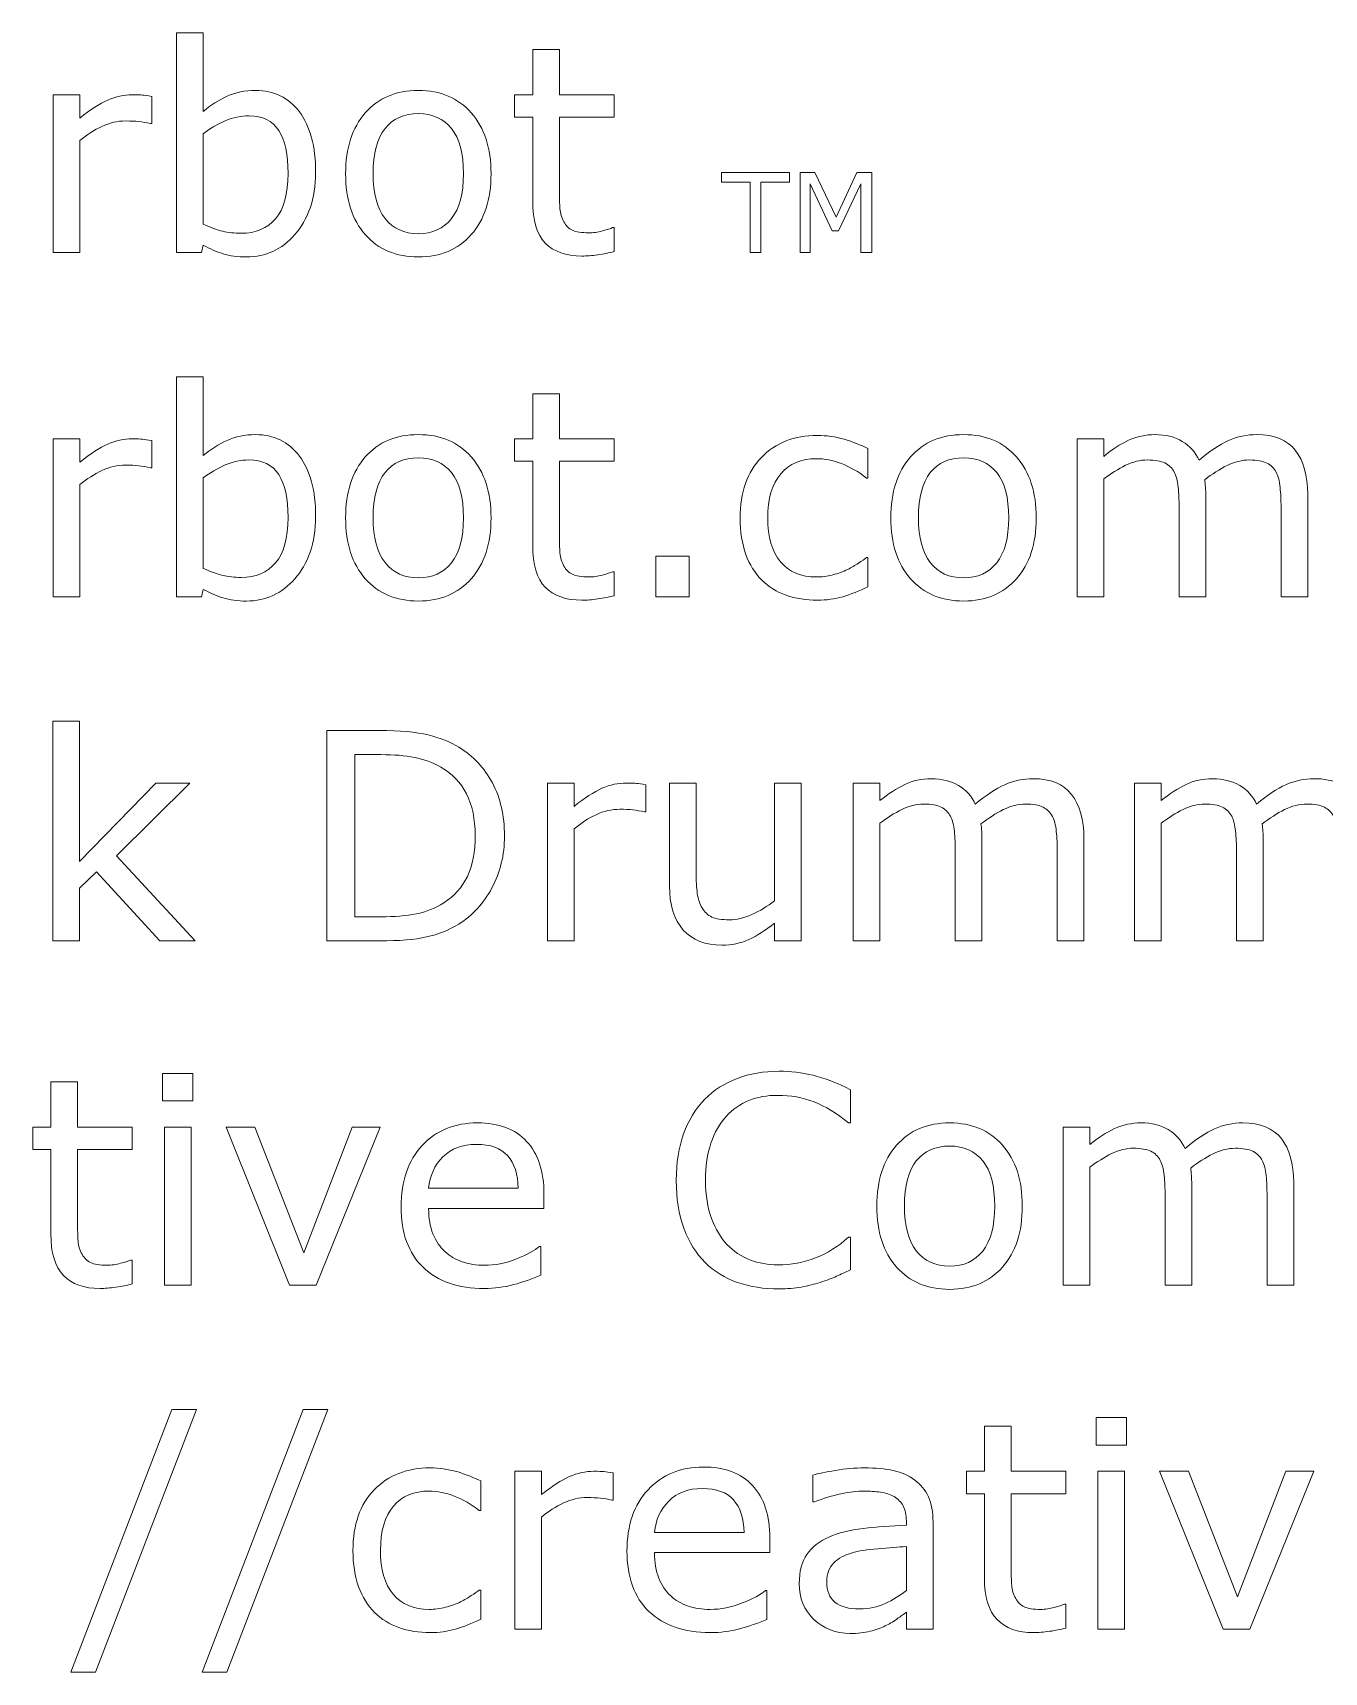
# Model space of a CAD drawing. Header units: inches. Extents: x -25 to 255, y 104 to 224.
# Drawn here: x -7.77 to 25.32, y 182.3 to 224.31 of the extents above; entities that cross this region are included whole.
import ezdxf

# ---------------------------------------------------------------- set-up
doc = ezdxf.new("R2010")
doc.units = ezdxf.units.IN
doc.header["$MEASUREMENT"] = 0

# ---------------------------------------------------------------- blocks, each defined once
blk = doc.blocks.new('block 28')
at = {"color": 7, "lineweight": 5}
for points in [[(11.62, 220.488), (10.887, 220.488), (10.887, 218.68), (10.611, 218.68), (10.611, 220.488), (9.878, 220.488), (9.878, 220.73), (11.62, 220.73), (11.62, 220.488)], [(13.723, 218.68), (13.447, 218.68), (13.447, 220.446), (12.876, 219.242), (12.713, 219.242), (12.146, 220.446), (12.146, 218.68), (11.893, 218.68), (11.893, 220.73), (12.264, 220.73), (12.811, 219.587), (13.341, 220.73), (13.723, 220.73), (13.723, 218.68)], [(9.049, 209.86), (8.189, 209.86), (8.189, 210.897), (9.049, 210.897), (9.049, 209.86)], [(-3.612, 201.041), (-4.514, 201.041), (-6.139, 202.809), (-6.578, 202.392), (-6.578, 201.041), (-7.261, 201.041), (-7.261, 206.674), (-6.578, 206.674), (-6.578, 203.076), (-4.621, 205.087), (-3.744, 205.087), (-5.63, 203.218), (-3.612, 201.041)], [(-3.672, 196.94), (-4.444, 196.94), (-4.444, 197.645), (-3.672, 197.645), (-3.672, 196.94)], [(-3.716, 192.221), (-4.4, 192.221), (-4.4, 196.267), (-3.716, 196.267), (-3.716, 192.221)], [(1.128, 196.267), (-0.509, 192.221), (-1.193, 192.221), (-2.819, 196.267), (-2.083, 196.267), (-0.828, 193.047), (0.414, 196.267), (1.128, 196.267)], [(-3.574, 189.035), (-6.166, 182.299), (-6.793, 182.299), (-4.21, 189.035), (-3.574, 189.035)], [(-0.209, 189.035), (-2.803, 182.299), (-3.428, 182.299), (-0.846, 189.035), (-0.209, 189.035)], [(20.249, 188.12), (19.478, 188.12), (19.478, 188.826), (20.249, 188.826), (20.249, 188.12)], [(20.205, 183.402), (19.522, 183.402), (19.522, 187.448), (20.205, 187.448), (20.205, 183.402)], [(25.049, 187.448), (23.413, 183.402), (22.728, 183.402), (21.102, 187.448), (21.839, 187.448), (23.094, 184.228), (24.336, 187.448), (25.049, 187.448)]]:
    blk.add_lwpolyline(points, dxfattribs=at)
for points, knots in [([(-0.525, 220.733), (-0.525, 220.396), (-0.572, 220.091), (-0.667, 219.821), (-0.763, 219.551), (-0.891, 219.324), (-1.053, 219.141), (-1.224, 218.951), (-1.412, 218.807), (-1.617, 218.712), (-1.823, 218.617), (-2.048, 218.569), (-2.294, 218.569), (-2.524, 218.569), (-2.724, 218.597), (-2.895, 218.651), (-3.066, 218.705), (-3.235, 218.778), (-3.402, 218.87), (-3.402, 218.87), (-3.445, 218.68), (-3.445, 218.68), (-3.445, 218.68), (-4.086, 218.68), (-4.086, 218.68), (-4.086, 218.68), (-4.086, 224.313), (-4.086, 224.313), (-4.086, 224.313), (-3.402, 224.313), (-3.402, 224.313), (-3.402, 224.313), (-3.402, 222.3), (-3.402, 222.3), (-3.211, 222.457), (-3.009, 222.585), (-2.794, 222.686), (-2.579, 222.786), (-2.337, 222.836), (-2.07, 222.836), (-1.592, 222.836), (-1.215, 222.652), (-0.939, 222.286), (-0.662, 221.919), (-0.525, 221.402), (-0.525, 220.733)], [0, 0, 0, 0, 1, 1, 1, 2, 2, 2, 3, 3, 3, 4, 4, 4, 5, 5, 5, 6, 6, 6, 7, 7, 7, 8, 8, 8, 9, 9, 9, 10, 10, 10, 11, 11, 11, 12, 12, 12, 13, 13, 13, 14, 14, 14, 15, 15, 15, 15]), ([(7.121, 218.707), (6.994, 218.673), (6.854, 218.646), (6.704, 218.624), (6.553, 218.602), (6.419, 218.591), (6.3, 218.591), (5.888, 218.591), (5.575, 218.703), (5.36, 218.925), (5.145, 219.148), (5.038, 219.505), (5.038, 219.996), (5.038, 219.996), (5.038, 222.152), (5.038, 222.152), (5.038, 222.152), (4.575, 222.152), (4.575, 222.152), (4.575, 222.152), (4.575, 222.726), (4.575, 222.726), (4.575, 222.726), (5.038, 222.726), (5.038, 222.726), (5.038, 222.726), (5.038, 223.883), (5.038, 223.883), (5.038, 223.883), (5.721, 223.883), (5.721, 223.883), (5.721, 223.883), (5.721, 222.726), (5.721, 222.726), (5.721, 222.726), (7.121, 222.726), (7.121, 222.726), (7.121, 222.726), (7.121, 222.152), (7.121, 222.152), (7.121, 222.152), (5.721, 222.152), (5.721, 222.152), (5.721, 222.152), (5.721, 220.303), (5.721, 220.303), (5.721, 220.089), (5.726, 219.923), (5.736, 219.803), (5.745, 219.683), (5.779, 219.571), (5.837, 219.467), (5.889, 219.37), (5.962, 219.299), (6.055, 219.254), (6.148, 219.209), (6.289, 219.187), (6.479, 219.187), (6.589, 219.187), (6.705, 219.203), (6.826, 219.236), (6.946, 219.269), (7.032, 219.297), (7.086, 219.319), (7.086, 219.319), (7.121, 219.319), (7.121, 219.319), (7.121, 219.319), (7.121, 218.707), (7.121, 218.707)], [0, 0, 0, 0, 1, 1, 1, 2, 2, 2, 3, 3, 3, 4, 4, 4, 5, 5, 5, 6, 6, 6, 7, 7, 7, 8, 8, 8, 9, 9, 9, 10, 10, 10, 11, 11, 11, 12, 12, 12, 13, 13, 13, 14, 14, 14, 15, 15, 15, 16, 16, 16, 17, 17, 17, 18, 18, 18, 19, 19, 19, 20, 20, 20, 21, 21, 21, 22, 22, 22, 23, 23, 23, 23]), ([(-4.722, 221.987), (-4.722, 221.987), (-4.759, 221.987), (-4.759, 221.987), (-4.86, 222.01), (-4.958, 222.027), (-5.054, 222.038), (-5.149, 222.048), (-5.261, 222.053), (-5.391, 222.053), (-5.601, 222.053), (-5.804, 222.007), (-5.999, 221.914), (-6.195, 221.821), (-6.383, 221.7), (-6.563, 221.553), (-6.563, 221.553), (-6.563, 218.68), (-6.563, 218.68), (-6.563, 218.68), (-7.247, 218.68), (-7.247, 218.68), (-7.247, 218.68), (-7.247, 222.726), (-7.247, 222.726), (-7.247, 222.726), (-6.563, 222.726), (-6.563, 222.726), (-6.563, 222.726), (-6.563, 222.128), (-6.563, 222.128), (-6.293, 222.345), (-6.055, 222.499), (-5.849, 222.59), (-5.643, 222.68), (-5.433, 222.726), (-5.218, 222.726), (-5.1, 222.726), (-5.014, 222.722), (-4.961, 222.716), (-4.908, 222.71), (-4.828, 222.699), (-4.722, 222.683), (-4.722, 222.683), (-4.722, 221.987), (-4.722, 221.987)], [0, 0, 0, 0, 1, 1, 1, 2, 2, 2, 3, 3, 3, 4, 4, 4, 5, 5, 5, 6, 6, 6, 7, 7, 7, 8, 8, 8, 9, 9, 9, 10, 10, 10, 11, 11, 11, 12, 12, 12, 13, 13, 13, 14, 14, 14, 15, 15, 15, 15]), ([(3.97, 220.701), (3.97, 220.042), (3.801, 219.522), (3.464, 219.141), (3.126, 218.76), (2.675, 218.569), (2.109, 218.569), (1.538, 218.569), (1.084, 218.76), (0.748, 219.141), (0.412, 219.522), (0.244, 220.042), (0.244, 220.701), (0.244, 221.36), (0.412, 221.88), (0.748, 222.262), (1.084, 222.645), (1.538, 222.836), (2.109, 222.836), (2.675, 222.836), (3.126, 222.645), (3.464, 222.262), (3.801, 221.88), (3.97, 221.36), (3.97, 220.701)], [0, 0, 0, 0, 1, 1, 1, 2, 2, 2, 3, 3, 3, 4, 4, 4, 5, 5, 5, 6, 6, 6, 7, 7, 7, 8, 8, 8, 8]), ([(-1.23, 220.711), (-1.23, 221.194), (-1.309, 221.561), (-1.469, 221.811), (-1.628, 222.06), (-1.884, 222.185), (-2.238, 222.185), (-2.436, 222.185), (-2.636, 222.142), (-2.838, 222.057), (-3.04, 221.971), (-3.228, 221.861), (-3.402, 221.725), (-3.402, 221.725), (-3.402, 219.408), (-3.402, 219.408), (-3.209, 219.321), (-3.044, 219.26), (-2.905, 219.226), (-2.767, 219.193), (-2.609, 219.176), (-2.433, 219.176), (-2.058, 219.176), (-1.763, 219.299), (-1.55, 219.547), (-1.336, 219.794), (-1.23, 220.183), (-1.23, 220.711)], [0, 0, 0, 0, 1, 1, 1, 2, 2, 2, 3, 3, 3, 4, 4, 4, 5, 5, 5, 6, 6, 6, 7, 7, 7, 8, 8, 8, 9, 9, 9, 9]), ([(3.264, 220.701), (3.264, 221.221), (3.162, 221.608), (2.958, 221.861), (2.754, 222.114), (2.471, 222.241), (2.109, 222.241), (1.741, 222.241), (1.456, 222.114), (1.254, 221.861), (1.05, 221.608), (0.949, 221.221), (0.949, 220.701), (0.949, 220.197), (1.051, 219.815), (1.255, 219.555), (1.459, 219.295), (1.744, 219.165), (2.109, 219.165), (2.468, 219.165), (2.752, 219.294), (2.957, 219.552), (3.162, 219.809), (3.264, 220.192), (3.264, 220.701)], [0, 0, 0, 0, 1, 1, 1, 2, 2, 2, 3, 3, 3, 4, 4, 4, 5, 5, 5, 6, 6, 6, 7, 7, 7, 8, 8, 8, 8]), ([(-0.525, 211.914), (-0.525, 211.576), (-0.572, 211.272), (-0.667, 211.002), (-0.763, 210.732), (-0.891, 210.505), (-1.053, 210.322), (-1.224, 210.131), (-1.412, 209.988), (-1.617, 209.893), (-1.823, 209.798), (-2.048, 209.75), (-2.294, 209.75), (-2.524, 209.75), (-2.724, 209.777), (-2.895, 209.832), (-3.066, 209.886), (-3.235, 209.959), (-3.402, 210.05), (-3.402, 210.05), (-3.445, 209.86), (-3.445, 209.86), (-3.445, 209.86), (-4.086, 209.86), (-4.086, 209.86), (-4.086, 209.86), (-4.086, 215.494), (-4.086, 215.494), (-4.086, 215.494), (-3.402, 215.494), (-3.402, 215.494), (-3.402, 215.494), (-3.402, 213.481), (-3.402, 213.481), (-3.211, 213.638), (-3.009, 213.766), (-2.794, 213.866), (-2.579, 213.966), (-2.337, 214.016), (-2.07, 214.016), (-1.592, 214.016), (-1.215, 213.833), (-0.939, 213.466), (-0.662, 213.1), (-0.525, 212.582), (-0.525, 211.914)], [0, 0, 0, 0, 1, 1, 1, 2, 2, 2, 3, 3, 3, 4, 4, 4, 5, 5, 5, 6, 6, 6, 7, 7, 7, 8, 8, 8, 9, 9, 9, 10, 10, 10, 11, 11, 11, 12, 12, 12, 13, 13, 13, 14, 14, 14, 15, 15, 15, 15]), ([(7.121, 209.888), (6.994, 209.854), (6.854, 209.826), (6.704, 209.805), (6.553, 209.783), (6.419, 209.772), (6.3, 209.772), (5.888, 209.772), (5.575, 209.883), (5.36, 210.106), (5.145, 210.328), (5.038, 210.685), (5.038, 211.177), (5.038, 211.177), (5.038, 213.333), (5.038, 213.333), (5.038, 213.333), (4.575, 213.333), (4.575, 213.333), (4.575, 213.333), (4.575, 213.906), (4.575, 213.906), (4.575, 213.906), (5.038, 213.906), (5.038, 213.906), (5.038, 213.906), (5.038, 215.064), (5.038, 215.064), (5.038, 215.064), (5.721, 215.064), (5.721, 215.064), (5.721, 215.064), (5.721, 213.906), (5.721, 213.906), (5.721, 213.906), (7.121, 213.906), (7.121, 213.906), (7.121, 213.906), (7.121, 213.333), (7.121, 213.333), (7.121, 213.333), (5.721, 213.333), (5.721, 213.333), (5.721, 213.333), (5.721, 211.483), (5.721, 211.483), (5.721, 211.27), (5.726, 211.103), (5.736, 210.983), (5.745, 210.863), (5.779, 210.751), (5.837, 210.647), (5.889, 210.55), (5.962, 210.479), (6.055, 210.435), (6.148, 210.39), (6.289, 210.367), (6.479, 210.367), (6.589, 210.367), (6.705, 210.384), (6.826, 210.417), (6.946, 210.45), (7.032, 210.478), (7.086, 210.5), (7.086, 210.5), (7.121, 210.5), (7.121, 210.5), (7.121, 210.5), (7.121, 209.888), (7.121, 209.888)], [0, 0, 0, 0, 1, 1, 1, 2, 2, 2, 3, 3, 3, 4, 4, 4, 5, 5, 5, 6, 6, 6, 7, 7, 7, 8, 8, 8, 9, 9, 9, 10, 10, 10, 11, 11, 11, 12, 12, 12, 13, 13, 13, 14, 14, 14, 15, 15, 15, 16, 16, 16, 17, 17, 17, 18, 18, 18, 19, 19, 19, 20, 20, 20, 21, 21, 21, 22, 22, 22, 23, 23, 23, 23]), ([(-4.722, 213.168), (-4.722, 213.168), (-4.759, 213.168), (-4.759, 213.168), (-4.86, 213.191), (-4.958, 213.207), (-5.054, 213.218), (-5.149, 213.229), (-5.261, 213.234), (-5.391, 213.234), (-5.601, 213.234), (-5.804, 213.187), (-5.999, 213.094), (-6.195, 213.001), (-6.383, 212.881), (-6.563, 212.734), (-6.563, 212.734), (-6.563, 209.86), (-6.563, 209.86), (-6.563, 209.86), (-7.247, 209.86), (-7.247, 209.86), (-7.247, 209.86), (-7.247, 213.906), (-7.247, 213.906), (-7.247, 213.906), (-6.563, 213.906), (-6.563, 213.906), (-6.563, 213.906), (-6.563, 213.308), (-6.563, 213.308), (-6.293, 213.526), (-6.055, 213.68), (-5.849, 213.77), (-5.643, 213.861), (-5.433, 213.906), (-5.218, 213.906), (-5.1, 213.906), (-5.014, 213.903), (-4.961, 213.897), (-4.908, 213.891), (-4.828, 213.88), (-4.722, 213.863), (-4.722, 213.863), (-4.722, 213.168), (-4.722, 213.168)], [0, 0, 0, 0, 1, 1, 1, 2, 2, 2, 3, 3, 3, 4, 4, 4, 5, 5, 5, 6, 6, 6, 7, 7, 7, 8, 8, 8, 9, 9, 9, 10, 10, 10, 11, 11, 11, 12, 12, 12, 13, 13, 13, 14, 14, 14, 15, 15, 15, 15]), ([(3.97, 211.881), (3.97, 211.223), (3.801, 210.703), (3.464, 210.322), (3.126, 209.941), (2.675, 209.75), (2.109, 209.75), (1.538, 209.75), (1.084, 209.941), (0.748, 210.322), (0.412, 210.703), (0.244, 211.223), (0.244, 211.881), (0.244, 212.54), (0.412, 213.06), (0.748, 213.443), (1.084, 213.825), (1.538, 214.016), (2.109, 214.016), (2.675, 214.016), (3.126, 213.825), (3.464, 213.443), (3.801, 213.06), (3.97, 212.54), (3.97, 211.881)], [0, 0, 0, 0, 1, 1, 1, 2, 2, 2, 3, 3, 3, 4, 4, 4, 5, 5, 5, 6, 6, 6, 7, 7, 7, 8, 8, 8, 8]), ([(13.628, 210.116), (13.402, 210.007), (13.187, 209.923), (12.984, 209.862), (12.78, 209.802), (12.563, 209.772), (12.334, 209.772), (12.043, 209.772), (11.776, 209.815), (11.532, 209.901), (11.289, 209.986), (11.08, 210.116), (10.908, 210.289), (10.731, 210.462), (10.595, 210.682), (10.499, 210.947), (10.402, 211.212), (10.354, 211.522), (10.354, 211.876), (10.354, 212.536), (10.535, 213.054), (10.898, 213.43), (11.261, 213.806), (11.74, 213.994), (12.334, 213.994), (12.566, 213.994), (12.793, 213.962), (13.016, 213.897), (13.239, 213.831), (13.443, 213.752), (13.628, 213.658), (13.628, 213.658), (13.628, 212.903), (13.628, 212.903), (13.628, 212.903), (13.593, 212.903), (13.593, 212.903), (13.385, 213.062), (13.172, 213.185), (12.951, 213.271), (12.731, 213.356), (12.516, 213.399), (12.306, 213.399), (11.921, 213.399), (11.617, 213.27), (11.394, 213.012), (11.171, 212.754), (11.06, 212.375), (11.06, 211.876), (11.06, 211.391), (11.169, 211.018), (11.387, 210.758), (11.605, 210.498), (11.911, 210.367), (12.306, 210.367), (12.443, 210.367), (12.583, 210.385), (12.725, 210.421), (12.867, 210.457), (12.995, 210.503), (13.108, 210.56), (13.207, 210.61), (13.3, 210.663), (13.387, 210.719), (13.473, 210.775), (13.542, 210.823), (13.593, 210.863), (13.593, 210.863), (13.628, 210.863), (13.628, 210.863), (13.628, 210.863), (13.628, 210.116), (13.628, 210.116)], [0, 0, 0, 0, 1, 1, 1, 2, 2, 2, 3, 3, 3, 4, 4, 4, 5, 5, 5, 6, 6, 6, 7, 7, 7, 8, 8, 8, 9, 9, 9, 10, 10, 10, 11, 11, 11, 12, 12, 12, 13, 13, 13, 14, 14, 14, 15, 15, 15, 16, 16, 16, 17, 17, 17, 18, 18, 18, 19, 19, 19, 20, 20, 20, 21, 21, 21, 22, 22, 22, 23, 23, 23, 24, 24, 24, 24]), ([(17.94, 211.881), (17.94, 211.223), (17.772, 210.703), (17.434, 210.322), (17.097, 209.941), (16.645, 209.75), (16.079, 209.75), (15.508, 209.75), (15.054, 209.941), (14.718, 210.322), (14.382, 210.703), (14.214, 211.223), (14.214, 211.881), (14.214, 212.54), (14.382, 213.06), (14.718, 213.443), (15.054, 213.825), (15.508, 214.016), (16.079, 214.016), (16.645, 214.016), (17.097, 213.825), (17.434, 213.443), (17.772, 213.06), (17.94, 212.54), (17.94, 211.881)], [0, 0, 0, 0, 1, 1, 1, 2, 2, 2, 3, 3, 3, 4, 4, 4, 5, 5, 5, 6, 6, 6, 7, 7, 7, 8, 8, 8, 8]), ([(24.895, 209.86), (24.895, 209.86), (24.212, 209.86), (24.212, 209.86), (24.212, 209.86), (24.212, 212.161), (24.212, 212.161), (24.212, 212.335), (24.204, 212.502), (24.188, 212.664), (24.173, 212.825), (24.139, 212.955), (24.088, 213.051), (24.033, 213.155), (23.953, 213.233), (23.849, 213.286), (23.746, 213.339), (23.596, 213.366), (23.401, 213.366), (23.21, 213.366), (23.019, 213.318), (22.829, 213.223), (22.638, 213.128), (22.447, 213.007), (22.257, 212.86), (22.264, 212.804), (22.27, 212.739), (22.275, 212.666), (22.28, 212.592), (22.283, 212.52), (22.283, 212.447), (22.283, 212.447), (22.283, 209.86), (22.283, 209.86), (22.283, 209.86), (21.599, 209.86), (21.599, 209.86), (21.599, 209.86), (21.599, 212.161), (21.599, 212.161), (21.599, 212.34), (21.591, 212.509), (21.575, 212.67), (21.56, 212.83), (21.527, 212.958), (21.476, 213.055), (21.42, 213.159), (21.341, 213.236), (21.237, 213.288), (21.133, 213.34), (20.983, 213.366), (20.788, 213.366), (20.602, 213.366), (20.416, 213.32), (20.229, 213.229), (20.042, 213.137), (19.855, 213.02), (19.67, 212.878), (19.67, 212.878), (19.67, 209.86), (19.67, 209.86), (19.67, 209.86), (18.986, 209.86), (18.986, 209.86), (18.986, 209.86), (18.986, 213.906), (18.986, 213.906), (18.986, 213.906), (19.67, 213.906), (19.67, 213.906), (19.67, 213.906), (19.67, 213.457), (19.67, 213.457), (19.882, 213.633), (20.094, 213.77), (20.306, 213.869), (20.517, 213.967), (20.742, 214.016), (20.981, 214.016), (21.257, 214.016), (21.49, 213.959), (21.682, 213.843), (21.875, 213.727), (22.018, 213.567), (22.112, 213.363), (22.387, 213.594), (22.639, 213.76), (22.865, 213.863), (23.093, 213.965), (23.335, 214.016), (23.594, 214.016), (24.038, 214.016), (24.366, 213.882), (24.578, 213.613), (24.789, 213.344), (24.895, 212.968), (24.895, 212.485), (24.895, 212.485), (24.895, 209.86), (24.895, 209.86)], [0, 0, 0, 0, 1, 1, 1, 2, 2, 2, 3, 3, 3, 4, 4, 4, 5, 5, 5, 6, 6, 6, 7, 7, 7, 8, 8, 8, 9, 9, 9, 10, 10, 10, 11, 11, 11, 12, 12, 12, 13, 13, 13, 14, 14, 14, 15, 15, 15, 16, 16, 16, 17, 17, 17, 18, 18, 18, 19, 19, 19, 20, 20, 20, 21, 21, 21, 22, 22, 22, 23, 23, 23, 24, 24, 24, 25, 25, 25, 26, 26, 26, 27, 27, 27, 28, 28, 28, 29, 29, 29, 30, 30, 30, 31, 31, 31, 32, 32, 32, 33, 33, 33, 33]), ([(-1.23, 211.892), (-1.23, 212.375), (-1.309, 212.741), (-1.469, 212.991), (-1.628, 213.241), (-1.884, 213.366), (-2.238, 213.366), (-2.436, 213.366), (-2.636, 213.323), (-2.838, 213.237), (-3.04, 213.151), (-3.228, 213.041), (-3.402, 212.906), (-3.402, 212.906), (-3.402, 210.588), (-3.402, 210.588), (-3.209, 210.501), (-3.044, 210.441), (-2.905, 210.407), (-2.767, 210.373), (-2.609, 210.356), (-2.433, 210.356), (-2.058, 210.356), (-1.763, 210.48), (-1.55, 210.727), (-1.336, 210.975), (-1.23, 211.363), (-1.23, 211.892)], [0, 0, 0, 0, 1, 1, 1, 2, 2, 2, 3, 3, 3, 4, 4, 4, 5, 5, 5, 6, 6, 6, 7, 7, 7, 8, 8, 8, 9, 9, 9, 9]), ([(3.264, 211.881), (3.264, 212.402), (3.162, 212.788), (2.958, 213.041), (2.754, 213.295), (2.471, 213.421), (2.109, 213.421), (1.741, 213.421), (1.456, 213.295), (1.254, 213.041), (1.05, 212.788), (0.949, 212.402), (0.949, 211.881), (0.949, 211.378), (1.051, 210.996), (1.255, 210.736), (1.459, 210.475), (1.744, 210.345), (2.109, 210.345), (2.468, 210.345), (2.752, 210.474), (2.957, 210.732), (3.162, 210.99), (3.264, 211.373), (3.264, 211.881)], [0, 0, 0, 0, 1, 1, 1, 2, 2, 2, 3, 3, 3, 4, 4, 4, 5, 5, 5, 6, 6, 6, 7, 7, 7, 8, 8, 8, 8]), ([(17.235, 211.881), (17.235, 212.402), (17.133, 212.788), (16.929, 213.041), (16.725, 213.295), (16.441, 213.421), (16.079, 213.421), (15.711, 213.421), (15.427, 213.295), (15.224, 213.041), (15.021, 212.788), (14.92, 212.402), (14.92, 211.881), (14.92, 211.378), (15.022, 210.996), (15.226, 210.736), (15.43, 210.475), (15.714, 210.345), (16.079, 210.345), (16.439, 210.345), (16.721, 210.474), (16.927, 210.732), (17.132, 210.99), (17.235, 211.373), (17.235, 211.881)], [0, 0, 0, 0, 1, 1, 1, 2, 2, 2, 3, 3, 3, 4, 4, 4, 5, 5, 5, 6, 6, 6, 7, 7, 7, 8, 8, 8, 8]), ([(4.314, 203.731), (4.314, 203.241), (4.207, 202.797), (3.993, 202.399), (3.78, 202), (3.496, 201.691), (3.141, 201.472), (2.895, 201.32), (2.621, 201.209), (2.318, 201.142), (2.015, 201.074), (1.616, 201.041), (1.121, 201.041), (1.121, 201.041), (-0.239, 201.041), (-0.239, 201.041), (-0.239, 201.041), (-0.239, 206.432), (-0.239, 206.432), (-0.239, 206.432), (1.107, 206.432), (1.107, 206.432), (1.633, 206.432), (2.051, 206.393), (2.361, 206.318), (2.671, 206.242), (2.933, 206.137), (3.148, 206.004), (3.515, 205.775), (3.801, 205.47), (4.006, 205.088), (4.211, 204.707), (4.314, 204.254), (4.314, 203.731)], [0, 0, 0, 0, 1, 1, 1, 2, 2, 2, 3, 3, 3, 4, 4, 4, 5, 5, 5, 6, 6, 6, 7, 7, 7, 8, 8, 8, 9, 9, 9, 10, 10, 10, 11, 11, 11, 11]), ([(3.564, 203.741), (3.564, 204.164), (3.49, 204.519), (3.343, 204.809), (3.196, 205.098), (2.977, 205.326), (2.685, 205.492), (2.473, 205.613), (2.247, 205.697), (2.008, 205.744), (1.769, 205.791), (1.483, 205.814), (1.15, 205.814), (1.15, 205.814), (0.477, 205.814), (0.477, 205.814), (0.477, 205.814), (0.477, 201.658), (0.477, 201.658), (0.477, 201.658), (1.15, 201.658), (1.15, 201.658), (1.496, 201.658), (1.797, 201.683), (2.054, 201.734), (2.31, 201.785), (2.546, 201.879), (2.761, 202.016), (3.029, 202.188), (3.229, 202.413), (3.363, 202.693), (3.497, 202.973), (3.564, 203.322), (3.564, 203.741)], [0, 0, 0, 0, 1, 1, 1, 2, 2, 2, 3, 3, 3, 4, 4, 4, 5, 5, 5, 6, 6, 6, 7, 7, 7, 8, 8, 8, 9, 9, 9, 10, 10, 10, 11, 11, 11, 11]), ([(7.939, 204.348), (7.939, 204.348), (7.902, 204.348), (7.902, 204.348), (7.801, 204.371), (7.703, 204.388), (7.607, 204.399), (7.512, 204.409), (7.4, 204.414), (7.269, 204.414), (7.059, 204.414), (6.857, 204.368), (6.662, 204.275), (6.466, 204.182), (6.278, 204.061), (6.097, 203.914), (6.097, 203.914), (6.097, 201.041), (6.097, 201.041), (6.097, 201.041), (5.414, 201.041), (5.414, 201.041), (5.414, 201.041), (5.414, 205.087), (5.414, 205.087), (5.414, 205.087), (6.097, 205.087), (6.097, 205.087), (6.097, 205.087), (6.097, 204.489), (6.097, 204.489), (6.368, 204.706), (6.605, 204.86), (6.812, 204.951), (7.018, 205.042), (7.228, 205.087), (7.443, 205.087), (7.561, 205.087), (7.646, 205.084), (7.699, 205.077), (7.752, 205.072), (7.832, 205.06), (7.939, 205.044), (7.939, 205.044), (7.939, 204.348), (7.939, 204.348)], [0, 0, 0, 0, 1, 1, 1, 2, 2, 2, 3, 3, 3, 4, 4, 4, 5, 5, 5, 6, 6, 6, 7, 7, 7, 8, 8, 8, 9, 9, 9, 10, 10, 10, 11, 11, 11, 12, 12, 12, 13, 13, 13, 14, 14, 14, 15, 15, 15, 15]), ([(11.916, 201.041), (11.916, 201.041), (11.232, 201.041), (11.232, 201.041), (11.232, 201.041), (11.232, 201.492), (11.232, 201.492), (11.004, 201.311), (10.785, 201.172), (10.576, 201.076), (10.367, 200.979), (10.136, 200.93), (9.884, 200.93), (9.461, 200.93), (9.131, 201.061), (8.896, 201.32), (8.66, 201.579), (8.542, 201.96), (8.542, 202.462), (8.542, 202.462), (8.542, 205.087), (8.542, 205.087), (8.542, 205.087), (9.226, 205.087), (9.226, 205.087), (9.226, 205.087), (9.226, 202.786), (9.226, 202.786), (9.226, 202.581), (9.235, 202.406), (9.255, 202.259), (9.274, 202.113), (9.315, 201.989), (9.377, 201.885), (9.441, 201.779), (9.525, 201.701), (9.629, 201.653), (9.731, 201.605), (9.882, 201.581), (10.078, 201.581), (10.253, 201.581), (10.444, 201.627), (10.651, 201.719), (10.859, 201.81), (11.052, 201.927), (11.232, 202.069), (11.232, 202.069), (11.232, 205.087), (11.232, 205.087), (11.232, 205.087), (11.916, 205.087), (11.916, 205.087), (11.916, 205.087), (11.916, 201.041), (11.916, 201.041)], [0, 0, 0, 0, 1, 1, 1, 2, 2, 2, 3, 3, 3, 4, 4, 4, 5, 5, 5, 6, 6, 6, 7, 7, 7, 8, 8, 8, 9, 9, 9, 10, 10, 10, 11, 11, 11, 12, 12, 12, 13, 13, 13, 14, 14, 14, 15, 15, 15, 16, 16, 16, 17, 17, 17, 18, 18, 18, 18]), ([(19.161, 201.041), (19.161, 201.041), (18.478, 201.041), (18.478, 201.041), (18.478, 201.041), (18.478, 203.342), (18.478, 203.342), (18.478, 203.515), (18.47, 203.683), (18.454, 203.845), (18.438, 204.006), (18.405, 204.136), (18.355, 204.232), (18.299, 204.335), (18.219, 204.414), (18.116, 204.467), (18.012, 204.52), (17.862, 204.547), (17.667, 204.547), (17.477, 204.547), (17.286, 204.499), (17.096, 204.404), (16.905, 204.308), (16.714, 204.187), (16.524, 204.04), (16.531, 203.985), (16.537, 203.92), (16.542, 203.846), (16.546, 203.773), (16.549, 203.7), (16.549, 203.628), (16.549, 203.628), (16.549, 201.041), (16.549, 201.041), (16.549, 201.041), (15.865, 201.041), (15.865, 201.041), (15.865, 201.041), (15.865, 203.342), (15.865, 203.342), (15.865, 203.52), (15.857, 203.69), (15.842, 203.85), (15.826, 204.01), (15.793, 204.139), (15.742, 204.235), (15.687, 204.339), (15.607, 204.417), (15.503, 204.469), (15.399, 204.521), (15.25, 204.547), (15.055, 204.547), (14.869, 204.547), (14.682, 204.501), (14.495, 204.409), (14.308, 204.317), (14.122, 204.2), (13.936, 204.058), (13.936, 204.058), (13.936, 201.041), (13.936, 201.041), (13.936, 201.041), (13.252, 201.041), (13.252, 201.041), (13.252, 201.041), (13.252, 205.087), (13.252, 205.087), (13.252, 205.087), (13.936, 205.087), (13.936, 205.087), (13.936, 205.087), (13.936, 204.638), (13.936, 204.638), (14.149, 204.813), (14.36, 204.95), (14.572, 205.049), (14.783, 205.148), (15.009, 205.197), (15.248, 205.197), (15.523, 205.197), (15.757, 205.139), (15.949, 205.024), (16.141, 204.908), (16.284, 204.748), (16.378, 204.543), (16.654, 204.774), (16.905, 204.941), (17.132, 205.044), (17.359, 205.146), (17.602, 205.197), (17.86, 205.197), (18.305, 205.197), (18.633, 205.062), (18.844, 204.793), (19.056, 204.524), (19.161, 204.148), (19.161, 203.666), (19.161, 203.666), (19.161, 201.041), (19.161, 201.041)], [0, 0, 0, 0, 1, 1, 1, 2, 2, 2, 3, 3, 3, 4, 4, 4, 5, 5, 5, 6, 6, 6, 7, 7, 7, 8, 8, 8, 9, 9, 9, 10, 10, 10, 11, 11, 11, 12, 12, 12, 13, 13, 13, 14, 14, 14, 15, 15, 15, 16, 16, 16, 17, 17, 17, 18, 18, 18, 19, 19, 19, 20, 20, 20, 21, 21, 21, 22, 22, 22, 23, 23, 23, 24, 24, 24, 25, 25, 25, 26, 26, 26, 27, 27, 27, 28, 28, 28, 29, 29, 29, 30, 30, 30, 31, 31, 31, 32, 32, 32, 33, 33, 33, 33]), ([(26.367, 201.041), (26.367, 201.041), (25.684, 201.041), (25.684, 201.041), (25.684, 201.041), (25.684, 203.342), (25.684, 203.342), (25.684, 203.515), (25.676, 203.683), (25.66, 203.845), (25.644, 204.006), (25.611, 204.136), (25.561, 204.232), (25.505, 204.335), (25.425, 204.414), (25.322, 204.467), (25.218, 204.52), (25.068, 204.547), (24.873, 204.547), (24.682, 204.547), (24.492, 204.499), (24.301, 204.404), (24.111, 204.308), (23.92, 204.187), (23.729, 204.04), (23.736, 203.985), (23.743, 203.92), (23.747, 203.846), (23.752, 203.773), (23.754, 203.7), (23.754, 203.628), (23.754, 203.628), (23.754, 201.041), (23.754, 201.041), (23.754, 201.041), (23.071, 201.041), (23.071, 201.041), (23.071, 201.041), (23.071, 203.342), (23.071, 203.342), (23.071, 203.52), (23.063, 203.69), (23.047, 203.85), (23.031, 204.01), (22.998, 204.139), (22.948, 204.235), (22.892, 204.339), (22.812, 204.417), (22.709, 204.469), (22.605, 204.521), (22.455, 204.547), (22.26, 204.547), (22.074, 204.547), (21.888, 204.501), (21.701, 204.409), (21.514, 204.317), (21.328, 204.2), (21.142, 204.058), (21.142, 204.058), (21.142, 201.041), (21.142, 201.041), (21.142, 201.041), (20.458, 201.041), (20.458, 201.041), (20.458, 201.041), (20.458, 205.087), (20.458, 205.087), (20.458, 205.087), (21.142, 205.087), (21.142, 205.087), (21.142, 205.087), (21.142, 204.638), (21.142, 204.638), (21.354, 204.813), (21.566, 204.95), (21.777, 205.049), (21.989, 205.148), (22.214, 205.197), (22.453, 205.197), (22.729, 205.197), (22.963, 205.139), (23.155, 205.024), (23.347, 204.908), (23.49, 204.748), (23.584, 204.543), (23.86, 204.774), (24.111, 204.941), (24.338, 205.044), (24.565, 205.146), (24.808, 205.197), (25.066, 205.197), (25.511, 205.197), (25.839, 205.062), (26.05, 204.793), (26.262, 204.524), (26.367, 204.148), (26.367, 203.666), (26.367, 203.666), (26.367, 201.041), (26.367, 201.041)], [0, 0, 0, 0, 1, 1, 1, 2, 2, 2, 3, 3, 3, 4, 4, 4, 5, 5, 5, 6, 6, 6, 7, 7, 7, 8, 8, 8, 9, 9, 9, 10, 10, 10, 11, 11, 11, 12, 12, 12, 13, 13, 13, 14, 14, 14, 15, 15, 15, 16, 16, 16, 17, 17, 17, 18, 18, 18, 19, 19, 19, 20, 20, 20, 21, 21, 21, 22, 22, 22, 23, 23, 23, 24, 24, 24, 25, 25, 25, 26, 26, 26, 27, 27, 27, 28, 28, 28, 29, 29, 29, 30, 30, 30, 31, 31, 31, 32, 32, 32, 33, 33, 33, 33]), ([(13.181, 192.609), (13.048, 192.551), (12.928, 192.497), (12.822, 192.446), (12.714, 192.396), (12.574, 192.343), (12.4, 192.288), (12.253, 192.243), (12.093, 192.203), (11.921, 192.171), (11.749, 192.138), (11.559, 192.122), (11.352, 192.122), (10.961, 192.122), (10.606, 192.177), (10.287, 192.287), (9.968, 192.396), (9.69, 192.568), (9.454, 192.802), (9.222, 193.031), (9.042, 193.322), (8.911, 193.675), (8.781, 194.028), (8.716, 194.438), (8.716, 194.906), (8.716, 195.349), (8.778, 195.746), (8.904, 196.096), (9.029, 196.445), (9.21, 196.74), (9.447, 196.981), (9.676, 197.214), (9.952, 197.393), (10.276, 197.516), (10.6, 197.639), (10.96, 197.7), (11.355, 197.7), (11.645, 197.7), (11.933, 197.666), (12.221, 197.596), (12.509, 197.526), (12.829, 197.403), (13.181, 197.227), (13.181, 197.227), (13.181, 196.377), (13.181, 196.377), (13.181, 196.377), (13.127, 196.377), (13.127, 196.377), (12.831, 196.623), (12.537, 196.802), (12.246, 196.915), (11.955, 197.027), (11.643, 197.083), (11.311, 197.083), (11.038, 197.083), (10.794, 197.039), (10.576, 196.951), (10.358, 196.864), (10.164, 196.727), (9.993, 196.541), (9.827, 196.361), (9.698, 196.133), (9.605, 195.857), (9.512, 195.582), (9.466, 195.263), (9.466, 194.902), (9.466, 194.525), (9.517, 194.199), (9.619, 193.927), (9.722, 193.656), (9.853, 193.434), (10.015, 193.263), (10.183, 193.085), (10.38, 192.953), (10.605, 192.867), (10.83, 192.782), (11.067, 192.739), (11.318, 192.739), (11.662, 192.739), (11.984, 192.799), (12.286, 192.916), (12.587, 193.034), (12.868, 193.21), (13.13, 193.445), (13.13, 193.445), (13.181, 193.445), (13.181, 193.445), (13.181, 193.445), (13.181, 192.609), (13.181, 192.609)], [0, 0, 0, 0, 1, 1, 1, 2, 2, 2, 3, 3, 3, 4, 4, 4, 5, 5, 5, 6, 6, 6, 7, 7, 7, 8, 8, 8, 9, 9, 9, 10, 10, 10, 11, 11, 11, 12, 12, 12, 13, 13, 13, 14, 14, 14, 15, 15, 15, 16, 16, 16, 17, 17, 17, 18, 18, 18, 19, 19, 19, 20, 20, 20, 21, 21, 21, 22, 22, 22, 23, 23, 23, 24, 24, 24, 25, 25, 25, 26, 26, 26, 27, 27, 27, 28, 28, 28, 29, 29, 29, 30, 30, 30, 30]), ([(-5.224, 192.249), (-5.353, 192.215), (-5.492, 192.187), (-5.643, 192.166), (-5.793, 192.144), (-5.927, 192.133), (-6.046, 192.133), (-6.458, 192.133), (-6.771, 192.245), (-6.986, 192.467), (-7.201, 192.69), (-7.308, 193.047), (-7.308, 193.538), (-7.308, 193.538), (-7.308, 195.694), (-7.308, 195.694), (-7.308, 195.694), (-7.771, 195.694), (-7.771, 195.694), (-7.771, 195.694), (-7.771, 196.267), (-7.771, 196.267), (-7.771, 196.267), (-7.308, 196.267), (-7.308, 196.267), (-7.308, 196.267), (-7.308, 197.425), (-7.308, 197.425), (-7.308, 197.425), (-6.625, 197.425), (-6.625, 197.425), (-6.625, 197.425), (-6.625, 196.267), (-6.625, 196.267), (-6.625, 196.267), (-5.224, 196.267), (-5.224, 196.267), (-5.224, 196.267), (-5.224, 195.694), (-5.224, 195.694), (-5.224, 195.694), (-6.625, 195.694), (-6.625, 195.694), (-6.625, 195.694), (-6.625, 193.844), (-6.625, 193.844), (-6.625, 193.631), (-6.62, 193.464), (-6.61, 193.344), (-6.6, 193.224), (-6.567, 193.113), (-6.51, 193.009), (-6.456, 192.912), (-6.383, 192.841), (-6.291, 192.796), (-6.198, 192.751), (-6.057, 192.728), (-5.867, 192.728), (-5.756, 192.728), (-5.641, 192.745), (-5.521, 192.778), (-5.4, 192.811), (-5.313, 192.839), (-5.26, 192.861), (-5.26, 192.861), (-5.224, 192.861), (-5.224, 192.861), (-5.224, 192.861), (-5.224, 192.249), (-5.224, 192.249)], [0, 0, 0, 0, 1, 1, 1, 2, 2, 2, 3, 3, 3, 4, 4, 4, 5, 5, 5, 6, 6, 6, 7, 7, 7, 8, 8, 8, 9, 9, 9, 10, 10, 10, 11, 11, 11, 12, 12, 12, 13, 13, 13, 14, 14, 14, 15, 15, 15, 16, 16, 16, 17, 17, 17, 18, 18, 18, 19, 19, 19, 20, 20, 20, 21, 21, 21, 22, 22, 22, 23, 23, 23, 23]), ([(5.326, 194.183), (5.326, 194.183), (2.371, 194.183), (2.371, 194.183), (2.371, 193.935), (2.408, 193.717), (2.482, 193.532), (2.557, 193.347), (2.659, 193.195), (2.787, 193.077), (2.912, 192.96), (3.06, 192.874), (3.231, 192.816), (3.403, 192.757), (3.591, 192.728), (3.797, 192.728), (4.07, 192.728), (4.345, 192.783), (4.622, 192.892), (4.898, 193.001), (5.095, 193.108), (5.212, 193.213), (5.212, 193.213), (5.249, 193.213), (5.249, 193.213), (5.249, 193.213), (5.249, 192.473), (5.249, 192.473), (5.02, 192.376), (4.786, 192.296), (4.548, 192.231), (4.309, 192.166), (4.059, 192.133), (3.796, 192.133), (3.127, 192.133), (2.604, 192.314), (2.229, 192.677), (1.853, 193.04), (1.666, 193.555), (1.666, 194.223), (1.666, 194.884), (1.846, 195.407), (2.205, 195.796), (2.565, 196.184), (3.038, 196.377), (3.625, 196.377), (4.169, 196.377), (4.589, 196.219), (4.883, 195.902), (5.178, 195.585), (5.326, 195.135), (5.326, 194.551), (5.326, 194.551), (5.326, 194.183), (5.326, 194.183)], [0, 0, 0, 0, 1, 1, 1, 2, 2, 2, 3, 3, 3, 4, 4, 4, 5, 5, 5, 6, 6, 6, 7, 7, 7, 8, 8, 8, 9, 9, 9, 10, 10, 10, 11, 11, 11, 12, 12, 12, 13, 13, 13, 14, 14, 14, 15, 15, 15, 16, 16, 16, 17, 17, 17, 18, 18, 18, 18]), ([(17.582, 194.243), (17.582, 193.584), (17.413, 193.064), (17.076, 192.683), (16.739, 192.302), (16.287, 192.111), (15.721, 192.111), (15.15, 192.111), (14.696, 192.302), (14.36, 192.683), (14.024, 193.064), (13.856, 193.584), (13.856, 194.243), (13.856, 194.901), (14.024, 195.422), (14.36, 195.804), (14.696, 196.186), (15.15, 196.377), (15.721, 196.377), (16.287, 196.377), (16.739, 196.186), (17.076, 195.804), (17.413, 195.422), (17.582, 194.901), (17.582, 194.243)], [0, 0, 0, 0, 1, 1, 1, 2, 2, 2, 3, 3, 3, 4, 4, 4, 5, 5, 5, 6, 6, 6, 7, 7, 7, 8, 8, 8, 8]), ([(24.537, 192.221), (24.537, 192.221), (23.853, 192.221), (23.853, 192.221), (23.853, 192.221), (23.853, 194.522), (23.853, 194.522), (23.853, 194.696), (23.845, 194.864), (23.83, 195.025), (23.814, 195.187), (23.781, 195.316), (23.73, 195.413), (23.675, 195.516), (23.595, 195.595), (23.491, 195.648), (23.388, 195.701), (23.238, 195.727), (23.043, 195.727), (22.852, 195.727), (22.661, 195.679), (22.471, 195.584), (22.28, 195.489), (22.09, 195.368), (21.899, 195.22), (21.906, 195.165), (21.912, 195.101), (21.917, 195.027), (21.921, 194.953), (21.924, 194.881), (21.924, 194.808), (21.924, 194.808), (21.924, 192.221), (21.924, 192.221), (21.924, 192.221), (21.241, 192.221), (21.241, 192.221), (21.241, 192.221), (21.241, 194.522), (21.241, 194.522), (21.241, 194.701), (21.232, 194.87), (21.217, 195.031), (21.201, 195.191), (21.168, 195.32), (21.117, 195.416), (21.062, 195.52), (20.982, 195.597), (20.878, 195.649), (20.775, 195.701), (20.625, 195.727), (20.43, 195.727), (20.244, 195.727), (20.058, 195.681), (19.87, 195.59), (19.684, 195.498), (19.497, 195.381), (19.311, 195.239), (19.311, 195.239), (19.311, 192.221), (19.311, 192.221), (19.311, 192.221), (18.628, 192.221), (18.628, 192.221), (18.628, 192.221), (18.628, 196.267), (18.628, 196.267), (18.628, 196.267), (19.311, 196.267), (19.311, 196.267), (19.311, 196.267), (19.311, 195.819), (19.311, 195.819), (19.524, 195.994), (19.736, 196.131), (19.947, 196.23), (20.159, 196.328), (20.384, 196.377), (20.623, 196.377), (20.898, 196.377), (21.133, 196.319), (21.324, 196.204), (21.516, 196.089), (21.66, 195.929), (21.754, 195.724), (22.029, 195.955), (22.28, 196.122), (22.507, 196.224), (22.735, 196.326), (22.977, 196.377), (23.236, 196.377), (23.681, 196.377), (24.009, 196.243), (24.22, 195.974), (24.431, 195.705), (24.537, 195.329), (24.537, 194.846), (24.537, 194.846), (24.537, 192.221), (24.537, 192.221)], [0, 0, 0, 0, 1, 1, 1, 2, 2, 2, 3, 3, 3, 4, 4, 4, 5, 5, 5, 6, 6, 6, 7, 7, 7, 8, 8, 8, 9, 9, 9, 10, 10, 10, 11, 11, 11, 12, 12, 12, 13, 13, 13, 14, 14, 14, 15, 15, 15, 16, 16, 16, 17, 17, 17, 18, 18, 18, 19, 19, 19, 20, 20, 20, 21, 21, 21, 22, 22, 22, 23, 23, 23, 24, 24, 24, 25, 25, 25, 26, 26, 26, 27, 27, 27, 28, 28, 28, 29, 29, 29, 30, 30, 30, 31, 31, 31, 32, 32, 32, 33, 33, 33, 33]), ([(4.664, 194.702), (4.662, 195.06), (4.573, 195.337), (4.397, 195.533), (4.221, 195.728), (3.955, 195.826), (3.596, 195.826), (3.236, 195.826), (2.949, 195.719), (2.734, 195.504), (2.521, 195.288), (2.4, 195.021), (2.371, 194.702), (2.371, 194.702), (4.664, 194.702), (4.664, 194.702)], [0, 0, 0, 0, 1, 1, 1, 2, 2, 2, 3, 3, 3, 4, 4, 4, 5, 5, 5, 5]), ([(16.876, 194.243), (16.876, 194.763), (16.775, 195.15), (16.571, 195.402), (16.367, 195.656), (16.083, 195.782), (15.721, 195.782), (15.354, 195.782), (15.069, 195.656), (14.866, 195.402), (14.663, 195.15), (14.561, 194.763), (14.561, 194.243), (14.561, 193.739), (14.663, 193.357), (14.867, 193.097), (15.071, 192.836), (15.356, 192.706), (15.721, 192.706), (16.081, 192.706), (16.363, 192.835), (16.568, 193.093), (16.774, 193.351), (16.876, 193.734), (16.876, 194.243)], [0, 0, 0, 0, 1, 1, 1, 2, 2, 2, 3, 3, 3, 4, 4, 4, 5, 5, 5, 6, 6, 6, 7, 7, 7, 8, 8, 8, 8]), ([(18.697, 183.429), (18.569, 183.396), (18.43, 183.368), (18.279, 183.347), (18.128, 183.325), (17.994, 183.314), (17.876, 183.314), (17.464, 183.314), (17.15, 183.425), (16.935, 183.648), (16.721, 183.87), (16.613, 184.227), (16.613, 184.718), (16.613, 184.718), (16.613, 186.874), (16.613, 186.874), (16.613, 186.874), (16.15, 186.874), (16.15, 186.874), (16.15, 186.874), (16.15, 187.448), (16.15, 187.448), (16.15, 187.448), (16.613, 187.448), (16.613, 187.448), (16.613, 187.448), (16.613, 188.605), (16.613, 188.605), (16.613, 188.605), (17.297, 188.605), (17.297, 188.605), (17.297, 188.605), (17.297, 187.448), (17.297, 187.448), (17.297, 187.448), (18.697, 187.448), (18.697, 187.448), (18.697, 187.448), (18.697, 186.874), (18.697, 186.874), (18.697, 186.874), (17.297, 186.874), (17.297, 186.874), (17.297, 186.874), (17.297, 185.025), (17.297, 185.025), (17.297, 184.811), (17.302, 184.645), (17.311, 184.525), (17.321, 184.405), (17.355, 184.293), (17.413, 184.189), (17.465, 184.092), (17.538, 184.021), (17.63, 183.976), (17.723, 183.932), (17.865, 183.909), (18.055, 183.909), (18.165, 183.909), (18.281, 183.925), (18.401, 183.958), (18.521, 183.992), (18.608, 184.019), (18.661, 184.041), (18.661, 184.041), (18.697, 184.041), (18.697, 184.041), (18.697, 184.041), (18.697, 183.429), (18.697, 183.429)], [0, 0, 0, 0, 1, 1, 1, 2, 2, 2, 3, 3, 3, 4, 4, 4, 5, 5, 5, 6, 6, 6, 7, 7, 7, 8, 8, 8, 9, 9, 9, 10, 10, 10, 11, 11, 11, 12, 12, 12, 13, 13, 13, 14, 14, 14, 15, 15, 15, 16, 16, 16, 17, 17, 17, 18, 18, 18, 19, 19, 19, 20, 20, 20, 21, 21, 21, 22, 22, 22, 23, 23, 23, 23]), ([(3.706, 183.657), (3.48, 183.548), (3.265, 183.464), (3.061, 183.404), (2.858, 183.344), (2.641, 183.314), (2.413, 183.314), (2.121, 183.314), (1.853, 183.357), (1.61, 183.442), (1.367, 183.528), (1.159, 183.657), (0.985, 183.831), (0.809, 184.004), (0.673, 184.224), (0.576, 184.488), (0.48, 184.754), (0.432, 185.064), (0.432, 185.418), (0.432, 186.078), (0.613, 186.596), (0.976, 186.972), (1.338, 187.348), (1.817, 187.536), (2.413, 187.536), (2.643, 187.536), (2.871, 187.503), (3.093, 187.439), (3.317, 187.373), (3.521, 187.294), (3.706, 187.2), (3.706, 187.2), (3.706, 186.444), (3.706, 186.444), (3.706, 186.444), (3.67, 186.444), (3.67, 186.444), (3.463, 186.604), (3.249, 186.726), (3.029, 186.812), (2.808, 186.898), (2.593, 186.941), (2.384, 186.941), (1.998, 186.941), (1.695, 186.812), (1.471, 186.554), (1.249, 186.296), (1.137, 185.917), (1.137, 185.418), (1.137, 184.933), (1.246, 184.56), (1.465, 184.3), (1.682, 184.039), (1.989, 183.909), (2.384, 183.909), (2.521, 183.909), (2.661, 183.927), (2.803, 183.963), (2.945, 183.998), (3.073, 184.045), (3.186, 184.102), (3.285, 184.152), (3.377, 184.204), (3.464, 184.261), (3.551, 184.317), (3.619, 184.365), (3.67, 184.405), (3.67, 184.405), (3.706, 184.405), (3.706, 184.405), (3.706, 184.405), (3.706, 183.657), (3.706, 183.657)], [0, 0, 0, 0, 1, 1, 1, 2, 2, 2, 3, 3, 3, 4, 4, 4, 5, 5, 5, 6, 6, 6, 7, 7, 7, 8, 8, 8, 9, 9, 9, 10, 10, 10, 11, 11, 11, 12, 12, 12, 13, 13, 13, 14, 14, 14, 15, 15, 15, 16, 16, 16, 17, 17, 17, 18, 18, 18, 19, 19, 19, 20, 20, 20, 21, 21, 21, 22, 22, 22, 23, 23, 23, 24, 24, 24, 24]), ([(7.103, 186.709), (7.103, 186.709), (7.067, 186.709), (7.067, 186.709), (6.966, 186.732), (6.867, 186.749), (6.772, 186.76), (6.676, 186.77), (6.564, 186.775), (6.434, 186.775), (6.224, 186.775), (6.022, 186.729), (5.826, 186.636), (5.631, 186.543), (5.443, 186.422), (5.262, 186.276), (5.262, 186.276), (5.262, 183.402), (5.262, 183.402), (5.262, 183.402), (4.578, 183.402), (4.578, 183.402), (4.578, 183.402), (4.578, 187.448), (4.578, 187.448), (4.578, 187.448), (5.262, 187.448), (5.262, 187.448), (5.262, 187.448), (5.262, 186.85), (5.262, 186.85), (5.532, 187.067), (5.77, 187.222), (5.976, 187.312), (6.182, 187.403), (6.392, 187.448), (6.607, 187.448), (6.725, 187.448), (6.811, 187.445), (6.864, 187.439), (6.917, 187.432), (6.997, 187.421), (7.103, 187.405), (7.103, 187.405), (7.103, 186.709), (7.103, 186.709)], [0, 0, 0, 0, 1, 1, 1, 2, 2, 2, 3, 3, 3, 4, 4, 4, 5, 5, 5, 6, 6, 6, 7, 7, 7, 8, 8, 8, 9, 9, 9, 10, 10, 10, 11, 11, 11, 12, 12, 12, 13, 13, 13, 14, 14, 14, 15, 15, 15, 15]), ([(11.114, 185.364), (11.114, 185.364), (8.159, 185.364), (8.159, 185.364), (8.159, 185.115), (8.196, 184.898), (8.27, 184.713), (8.344, 184.528), (8.446, 184.376), (8.575, 184.257), (8.7, 184.141), (8.848, 184.054), (9.019, 183.996), (9.19, 183.938), (9.379, 183.909), (9.585, 183.909), (9.857, 183.909), (10.132, 183.963), (10.409, 184.073), (10.686, 184.182), (10.883, 184.288), (11, 184.394), (11, 184.394), (11.036, 184.394), (11.036, 184.394), (11.036, 184.394), (11.036, 183.653), (11.036, 183.653), (10.808, 183.557), (10.574, 183.476), (10.336, 183.411), (10.097, 183.347), (9.846, 183.314), (9.584, 183.314), (8.915, 183.314), (8.392, 183.495), (8.016, 183.858), (7.641, 184.22), (7.453, 184.736), (7.453, 185.403), (7.453, 186.064), (7.633, 186.588), (7.993, 186.976), (8.353, 187.364), (8.826, 187.558), (9.413, 187.558), (9.957, 187.558), (10.376, 187.399), (10.671, 187.082), (10.966, 186.766), (11.114, 186.316), (11.114, 185.732), (11.114, 185.732), (11.114, 185.364), (11.114, 185.364)], [0, 0, 0, 0, 1, 1, 1, 2, 2, 2, 3, 3, 3, 4, 4, 4, 5, 5, 5, 6, 6, 6, 7, 7, 7, 8, 8, 8, 9, 9, 9, 10, 10, 10, 11, 11, 11, 12, 12, 12, 13, 13, 13, 14, 14, 14, 15, 15, 15, 16, 16, 16, 17, 17, 17, 18, 18, 18, 18]), ([(15.295, 183.402), (15.295, 183.402), (14.612, 183.402), (14.612, 183.402), (14.612, 183.402), (14.612, 183.834), (14.612, 183.834), (14.551, 183.792), (14.47, 183.735), (14.368, 183.662), (14.266, 183.588), (14.167, 183.53), (14.071, 183.487), (13.958, 183.431), (13.828, 183.385), (13.682, 183.348), (13.535, 183.311), (13.364, 183.291), (13.167, 183.291), (12.804, 183.291), (12.497, 183.412), (12.245, 183.653), (11.993, 183.894), (11.867, 184.201), (11.867, 184.574), (11.867, 184.88), (11.932, 185.128), (12.063, 185.317), (12.194, 185.506), (12.381, 185.654), (12.623, 185.763), (12.868, 185.871), (13.162, 185.944), (13.505, 185.983), (13.849, 186.021), (14.218, 186.05), (14.612, 186.07), (14.612, 186.07), (14.612, 186.175), (14.612, 186.175), (14.612, 186.33), (14.584, 186.458), (14.53, 186.559), (14.476, 186.661), (14.399, 186.741), (14.297, 186.799), (14.201, 186.855), (14.086, 186.892), (13.951, 186.912), (13.817, 186.931), (13.676, 186.941), (13.529, 186.941), (13.351, 186.941), (13.152, 186.917), (12.933, 186.87), (12.715, 186.823), (12.488, 186.754), (12.255, 186.665), (12.255, 186.665), (12.219, 186.665), (12.219, 186.665), (12.219, 186.665), (12.219, 187.353), (12.219, 187.353), (12.352, 187.388), (12.543, 187.428), (12.795, 187.471), (13.046, 187.514), (13.293, 187.536), (13.536, 187.536), (13.821, 187.536), (14.069, 187.512), (14.28, 187.466), (14.491, 187.419), (14.674, 187.339), (14.828, 187.225), (14.98, 187.114), (15.096, 186.971), (15.175, 186.795), (15.255, 186.619), (15.295, 186.401), (15.295, 186.141), (15.295, 186.141), (15.295, 183.402), (15.295, 183.402)], [0, 0, 0, 0, 1, 1, 1, 2, 2, 2, 3, 3, 3, 4, 4, 4, 5, 5, 5, 6, 6, 6, 7, 7, 7, 8, 8, 8, 9, 9, 9, 10, 10, 10, 11, 11, 11, 12, 12, 12, 13, 13, 13, 14, 14, 14, 15, 15, 15, 16, 16, 16, 17, 17, 17, 18, 18, 18, 19, 19, 19, 20, 20, 20, 21, 21, 21, 22, 22, 22, 23, 23, 23, 24, 24, 24, 25, 25, 25, 26, 26, 26, 27, 27, 27, 28, 28, 28, 28]), ([(10.452, 185.882), (10.449, 186.24), (10.36, 186.517), (10.185, 186.713), (10.009, 186.909), (9.742, 187.007), (9.384, 187.007), (9.024, 187.007), (8.736, 186.899), (8.522, 186.684), (8.309, 186.469), (8.187, 186.202), (8.159, 185.882), (8.159, 185.882), (10.452, 185.882), (10.452, 185.882)], [0, 0, 0, 0, 1, 1, 1, 2, 2, 2, 3, 3, 3, 4, 4, 4, 5, 5, 5, 5]), ([(14.612, 184.394), (14.612, 184.394), (14.612, 185.518), (14.612, 185.518), (14.406, 185.507), (14.163, 185.489), (13.884, 185.465), (13.605, 185.441), (13.385, 185.405), (13.222, 185.359), (13.028, 185.304), (12.871, 185.218), (12.751, 185.101), (12.631, 184.984), (12.572, 184.823), (12.572, 184.618), (12.572, 184.386), (12.641, 184.213), (12.78, 184.096), (12.919, 183.978), (13.131, 183.92), (13.416, 183.92), (13.653, 183.92), (13.869, 183.967), (14.065, 184.059), (14.262, 184.152), (14.444, 184.264), (14.612, 184.394)], [0, 0, 0, 0, 1, 1, 1, 2, 2, 2, 3, 3, 3, 4, 4, 4, 5, 5, 5, 6, 6, 6, 7, 7, 7, 8, 8, 8, 9, 9, 9, 9])]:
    blk.add_open_spline(points, degree=3, knots=knots, dxfattribs=at)

msp = doc.modelspace()

# ---------------------------------------------------------------- block references
msp.add_blockref('block 28', (0, 0))

doc.saveas('drawing.dxf')
